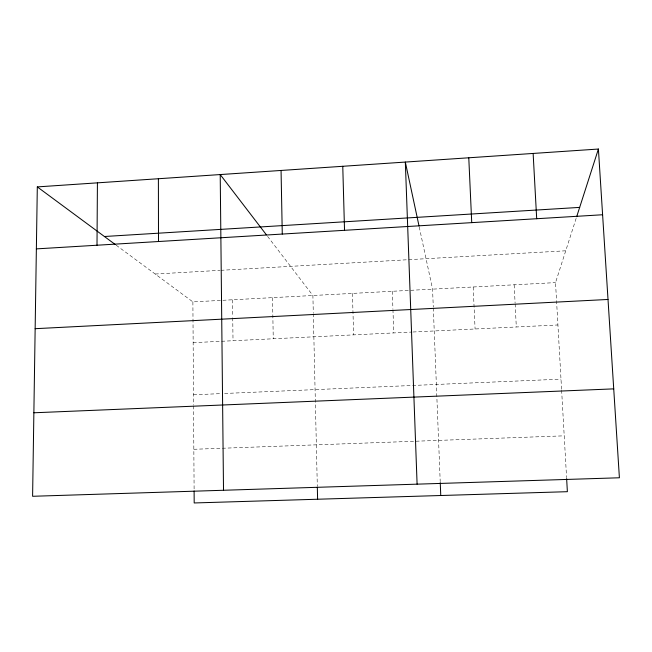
<?xml version="1.0" encoding="UTF-8"?>
<svg xmlns="http://www.w3.org/2000/svg" width="652" height="652" viewBox="0 0 652 652"><rect width="100%" height="100%" fill="white"/><g stroke="black" fill="none" stroke-linecap="round" stroke-linejoin="round"><path stroke-width="0.49" stroke-dasharray="3.26 2.44" d="M561.568 389.236L555.52 282.609L576.376 217.662M155.184 274.027L219.903 270.36M220.906 270.303L565.732 250.792M116.186 245.201L192.886 301.884L555.52 282.609M193.147 342.659L411.966 332.047M412.977 331.998L557.916 324.965M193.489 394.786L220.596 393.637M224.606 393.466L560.997 379.154M193.84 449.285L564.208 435.829M267.573 236.366L312.895 295.511L313.294 312.634M419.244 226.969L432.569 289.146L433.287 307.068M561.625 390.238L566.58 477.671M514.167 284.81L515.088 302.887M515.137 303.889L516.311 326.986M473.181 286.986L475.088 328.983M433.327 308.062L440.214 481.681M392.325 291.281L392.911 308.551M392.944 309.57L393.743 332.927M352.439 293.408L353.62 334.875M313.319 313.636L317.304 486.09M272.528 297.654L273.253 338.771M232.528 299.781L232.731 316.758M232.74 317.752L233.017 340.727M192.886 301.884L193.554 404.843M193.554 405.846L194.109 489.994"/><path stroke-width="0.98" d="M97.001 245.233L97.425 182.853M37.311 186.904L32.6 496.286L619.4 477.777L598.406 149.039L37.311 186.904L115.396 244.622M576.67 216.733L598.406 149.039M104.418 236.505L579.669 207.393M36.365 248.885L602.603 214.752M35.151 328.69L608.014 299.464M33.871 412.781L613.719 388.869M266.375 234.793L220.213 174.565L223.514 490.263M419.032 226.008L405.324 162.071L417.101 484.159M566.637 478.674L567.379 491.689L194.19 502.961L194.109 490.989M533.132 153.448L536.694 218.722M468.78 157.792L471.73 222.642M440.247 482.667L440.76 495.512M342.765 166.293L344.533 230.311M317.32 487.101L317.605 499.228M281.061 170.457L282.275 234.06M158.387 178.738L158.501 241.525"/></g></svg>
